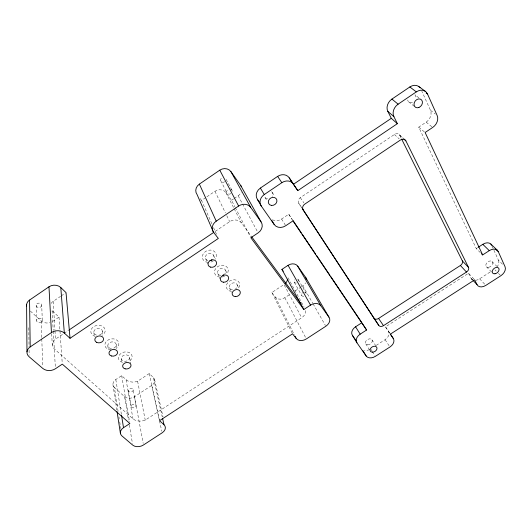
<?xml version="1.0" encoding="UTF-8"?>
<svg xmlns="http://www.w3.org/2000/svg" width="532" height="532" viewBox="0 0 532 532"><rect width="100%" height="100%" fill="white"/><g stroke="black" fill="none" stroke-linecap="round" stroke-linejoin="round"><path stroke-width="0.4" stroke-dasharray="2.66 2" d="M51.145 303.406A8.239 6.55 -4.2 0 1 53.193 301.358L60.628 296.304M61.3 295.845L65.356 293.085M211.882 223.839L201.548 200.438L206.236 197.246M206.901 196.787L214.941 191.321A8.086 7.149 -25.6 0 1 225.92 192.597L231.513 200.265L234.885 206.808M52.708 321.401L59.012 317.125L52.076 310.648A8.239 6.55 -4.2 0 1 51.172 309.611M231.513 200.265L233.501 198.921M234.166 198.469L238.15 195.769A8.086 7.149 -28.7 0 0 241.149 192.298M305.674 310.675A8.153 6.271 -27.9 0 1 301.704 317.744L145.243 420.14A10.893 7.86 -14.1 0 1 132.98 418.804L54.264 348.832A8.858 6.803 -6.2 0 1 55.488 339.157L63.375 333.83M64.033 333.391L68.628 330.286M215.221 231.393L229.664 221.645A8.705 7.448 -25.8 0 1 241.388 222.828L251.19 236.128M301.425 207.327L298.711 203.164A4.342 3.658 -36.1 0 1 300.314 197.665L394.398 134.51A4.529 3.644 -48.1 0 1 399.785 135.374L402.844 138.127M272.444 219.756A8.658 7.342 -32.4 0 0 281.601 219.018L288.756 214.223L292.454 219.716M480.336 252.607L476.28 248.55L418.717 127.135L426.145 122.154A9.244 7.315 -50.8 0 0 430.474 110.29L421.836 91.245M118.084 411.249L114.387 387.436A7.362 5.48 -12.1 0 1 115.823 379.529L121.688 375.639L126.057 379.708A10.201 7.674 -13 0 0 137.602 381.231L149.246 373.537L153.402 377.58L162.207 416.749M292.221 333.125L271.872 292.52L283.962 284.527L301.704 317.744M114.387 387.436L124.521 396.639A7.249 5.347 -13 0 0 134.503 396.732L151.746 385.374A7.229 5.4 -14.2 0 0 153.402 377.58M271.872 292.52L275.377 297.109A7.229 5.712 -27.5 0 0 284.813 297.707L290.352 294.063M295.194 290.871L300.733 287.22M301.425 286.768L302.808 285.857A7.249 5.739 -29.6 0 0 305.594 282.871M476.28 248.55L477.583 247.706M389.737 333.285L385.507 326.848L468.512 273.248L474.098 279.24M376.204 345.388L385.075 339.675A7.362 5.273 -32.3 0 0 388.387 331.303M475.714 280.251A7.608 5.307 -39.4 0 0 479.618 278.795L491.694 271.021M418.87 97.835L414.947 94.842A4.721 3.791 -52.5 0 1 415.898 97.775M430.474 110.29L435.316 114.034M408.583 101.785L414.348 106.367M426.145 122.154L432.09 126.968M418.717 127.135L424.543 132.016M399.226 134.589L404.114 138.992M30.391 311.1L41.15 320.882A8.246 6.47 -3.8 0 0 49.902 322.671M394.398 134.51L399.226 138.919M492.007 245.99L498.504 260.301L502.86 264.564M492.02 261.525L498.484 267.948M494.966 269.877L496.137 271.054M498.477 273.408L500.233 275.17M486.448 266.778L491.661 272.078M479.618 278.795L485.27 284.786M468.512 273.248L470.926 278.083L472.602 279.885M471.512 278.941L472.629 280.145M200.065 198.496L201.548 200.438M300.314 197.665L303.878 202.832M385.507 326.848L389.996 333.431M298.711 203.164L301.797 207.726M385.075 339.675L389.058 345.667M371.935 339.815L375.805 345.847M288.756 214.223L292.135 219.55M371.17 349.577L372.014 350.927M372.44 351.605L374.987 355.655M272.278 192.424L274.725 196.315M365.757 343.805L369.979 350.548M281.601 219.018L285.305 225.069M264.956 197.365L267.33 201.296M302.808 285.857L312.69 303.16M313.102 303.878L325.451 325.511M298.352 279.652L305.834 292.8M294.316 282.312L301.691 295.526M288.018 277.81L304.131 307.11M238.15 195.769L257.328 231.42M231.779 189.984L225.541 178.207A2.733 2.447 -27.9 0 1 225.834 178.779M284.813 297.707L305.567 337.474M235.264 207.533L250.486 237.053M220.74 180.714L226.832 192.564M225.92 192.597L233.841 208.085M234.22 208.817L241.388 222.828M275.377 297.109L294.369 334.828M399.785 135.374L401.268 138.347M214.941 191.321L225.355 212.767M226.792 215.726L229.664 221.645M213.551 227.616L216.464 234.213M237.199 284.833L238.841 288.57M225.648 270.396L227.231 274.093M229.478 287.859L231.373 292.374M213.631 255.34L215.147 258.984M217.774 273.468L219.902 278.682M205.665 258.618L207.699 263.766M154.539 379.402L163.038 417.002M149.246 373.537L159.4 419.881M151.746 385.374L159.321 419.961M159.494 420.765L161.781 431.219M137.602 381.231L145.243 420.14M129.555 357.384A4.183 3.199 -12 0 1 123.783 361.201A4.183 3.199 -12 0 1 122.978 355.722A4.183 3.199 -12 0 1 129.555 357.384L130.712 363.469M134.503 396.732L143.188 443.362M133.16 389.816A2.421 1.789 -13 0 1 129.815 392.018A2.421 1.789 -13 0 1 129.362 388.945A2.421 1.789 -13 0 1 133.16 389.816L136.086 405.557A2.487 1.809 -13.5 0 1 132.654 407.805A2.487 1.809 -13.5 0 1 132.195 404.699A2.487 1.809 -13.5 0 1 136.086 405.557M128.405 390.707L131.211 406.495M126.057 379.708L132.98 418.804M121.323 358.841L122.127 363.423M121.688 375.639L129.595 421.909M116.235 344.497L117.013 349.039M124.521 396.639L128.491 420.074M129.316 424.922L132.468 443.508M115.823 379.529L121.429 414.621M118.975 417.002L119.228 418.644M119.74 421.929L120.757 428.499M107.836 345.946L108.541 350.508M112.924 384.556L116.821 409.979M102.437 331.137L103.108 335.652M93.845 332.573L94.45 337.108M59.012 317.125L62.251 363.343M53.193 301.358L54.936 330.119M54.989 330.937L55.488 339.157M52.076 310.648L53.227 330.379M53.273 331.197L55.335 367.113M51.657 333.677L52.282 345.261M41.729 305.454A2.793 2.208 -2.5 0 1 37.346 307.137A2.793 2.208 -2.5 0 1 37.772 303.32A2.793 2.208 -2.5 0 1 41.729 305.454L42.307 320.69A2.879 2.248 -3.3 0 1 37.785 322.425A2.879 2.248 -3.3 0 1 38.231 318.542A2.879 2.248 -3.3 0 1 42.307 320.69M41.15 320.882L41.762 338.106M41.789 338.931L42.779 366.821M36.163 305.162L36.575 320.43M28.814 327.739L29.041 346.831M29.08 350.149L29.14 355.137M220.82 275.51A4.223 3.491 -22.2 0 1 217.887 271.001A4.223 3.491 -22.2 0 1 223.925 268.647A4.223 3.491 -22.2 0 1 224.75 273.98M207.832 260.487A4.309 3.618 -21.1 0 1 205.831 255.772A4.309 3.618 -21.1 0 1 211.463 253.451A4.309 3.618 -21.1 0 1 213.452 258.173M96.505 335.12A4.356 3.411 -8.9 0 1 94.922 329.74A4.356 3.411 -8.9 0 1 101.971 330.013A4.356 3.411 -8.9 0 1 98.726 335.207M219.929 277.152A7.036 5.812 -22.2 0 1 214.961 269.81A7.036 5.812 -22.2 0 1 224.737 265.588A7.036 5.812 -22.2 0 1 226.832 274.166M224.571 276.075A7.036 5.812 -22.2 0 1 221.711 277.072M122.566 362.425A6.956 5.327 -12 0 1 119.733 354.531A6.956 5.327 -12 0 1 130.546 353.341A6.956 5.327 -12 0 1 128.358 361.793M110.955 349.916A7.096 5.5 -10.5 0 1 105.389 342.701A7.096 5.5 -10.5 0 1 116.209 339.675A7.096 5.5 -10.5 0 1 116.142 348.467M111.467 348.546A4.263 3.298 -10.6 0 1 108.475 343.679A4.263 3.298 -10.6 0 1 115.617 343.173A4.263 3.298 -10.6 0 1 112.571 348.467M208.078 262.402A7.169 6.025 -21.1 0 1 202.685 254.928A7.169 6.025 -21.1 0 1 212.554 250.432A7.169 6.025 -21.1 0 1 215.048 259.224M213.312 260.886A7.169 6.025 -21.1 0 1 209.901 262.289M232.437 289.82A4.15 3.365 -23 0 1 229.764 285.179A4.15 3.365 -23 0 1 236.088 283.443A4.15 3.365 -23 0 1 235.477 288.989M231.52 291.383A6.903 5.606 -23 0 1 226.745 284.301A6.903 5.606 -23 0 1 236.334 280.145A6.903 5.606 -23 0 1 238.296 288.444M95.308 336.457A7.249 5.686 -8.9 0 1 91.896 328.33A7.249 5.686 -8.9 0 1 102.856 326.488A7.249 5.686 -8.9 0 1 102.423 335.26M297.521 279.047A2.421 1.922 -29.4 0 1 298.552 281.142M296.297 282.997A2.421 1.922 -29.4 0 1 294.189 282.1A2.421 1.922 -29.4 0 1 294.721 279.819M224.723 181.725A2.733 2.447 -27.9 0 1 221.033 181.272A2.733 2.447 -27.9 0 1 221.851 177.755M304.424 292.081A2.487 1.942 -29.3 0 1 305.787 294.848M303.712 296.204A2.487 1.942 -29.3 0 1 301.458 295.074A2.487 1.942 -29.3 0 1 302.615 292.587M230.742 189.179A2.813 2.487 -27.8 0 1 232.198 191.207M230.915 193.575A2.813 2.487 -27.8 0 1 226.958 192.857A2.813 2.487 -27.8 0 1 228.64 189.193M369.494 349.591A7.335 5.26 -31.1 0 1 364.327 350.282M473.314 280.058A7.608 5.307 -39.4 0 1 470.926 278.083M498.504 260.301A7.661 5.3 -40.4 0 1 497.254 266.599M412.48 102.377A4.721 3.791 -52.5 0 1 407.665 99.976M271.599 191.686A4.416 3.817 -33.1 0 1 272.298 196.388M267.556 198.862A4.416 3.817 -33.1 0 1 264.524 196.468M488.615 267.303A3.837 2.66 -40.3 0 0 492.426 262.096A3.837 2.66 -40.3 0 0 486.647 263.041A3.837 2.66 -40.3 0 0 488.615 267.303M367.705 344.756A3.677 2.64 -31.2 0 0 372.214 340.453A3.677 2.64 -31.2 0 0 366.614 340.201A3.677 2.64 -31.2 0 0 367.705 344.756"/><path stroke-width="0.8" d="M26.633 305.967A8.406 6.637 -2.1 0 1 29.546 300.068L48.977 286.801A8.366 6.73 -3.1 0 1 60.788 287.526L66.035 292.627L70.031 338.305L218.333 238.449L213.598 232.364L197.106 194.619A8.193 7.328 -23.2 0 1 199.38 184.105L219.776 170.174A8.213 7.375 -28.4 0 1 230.895 171.59L240.69 185.455L261.059 221.897A8.838 7.508 -28.4 0 1 258.113 232.87L250.845 237.744L303.839 309.491L310.535 305.109A7.973 6.098 -29.3 0 1 320.809 305.727L328.969 317.172A7.854 5.912 -29.3 0 1 325.863 326.229L306.332 338.944A7.827 5.885 -27.4 0 1 296.231 338.525L292.567 333.817L159.573 420.672L164.002 424.742A7.82 5.539 -15.4 0 1 162.134 432.829L143.487 444.971A7.84 5.486 -14.3 0 1 132.741 445.131L121.908 435.888A7.967 5.639 -13.5 0 1 123.51 427.681L121.555 415.439M495.851 249.242L498.238 251.536L505.041 266.698A7.767 5.32 -40.2 0 1 500.818 275.762L485.842 285.385A7.714 5.32 -39.2 0 1 477.064 284.693L474.657 279.839L390.448 334.089L393.334 338.558A7.461 5.287 -32.2 0 1 389.943 346.997L375.412 356.334A7.435 5.28 -31 0 1 366.196 356.021L356.952 342.808A7.574 5.473 -31.1 0 1 360.184 334.156L366.581 330.02L292.979 220.88L285.711 225.741A8.798 7.408 -32.2 0 1 274.246 224.571L261.245 205.984L257.408 199.387A8.851 7.667 -32.7 0 1 260.367 188.069L277.631 176.391A8.891 7.681 -36 0 1 289.262 177.881L297.814 190.629L397.377 123.67L393.88 116.608L387.808 111.348A9.383 7.634 -51.6 0 1 391.924 99.085L409.833 86.969A9.483 7.608 -53 0 1 420.054 87.733M123.51 427.681L129.875 423.512L62.304 364.134L55.428 368.743A8.997 6.763 -6.1 0 1 42.839 368.463L29.16 356.792A9.19 6.956 -4.6 0 1 30.204 346.911L51.444 332.553A9.144 7.056 -5.6 0 1 64.332 333.065L70.031 338.305M213.598 232.364A8.964 7.714 -23.9 0 1 216.225 221.159L238.629 206.024A8.991 7.767 -28.2 0 1 250.678 207.347L261.059 221.897M261.245 205.984A8.991 7.734 -32.5 0 1 264.278 194.539L281.84 182.682A9.037 7.754 -35.7 0 1 293.631 184.152M393.88 116.608A9.543 7.707 -51 0 1 398.116 104.179L416.337 91.876A9.643 7.681 -52.5 0 1 427.489 93.958L437.131 115.437A9.39 7.375 -50.3 0 1 432.682 127.454L425.128 132.501L482.657 254.928L489.28 250.645A7.92 5.52 -40.9 0 1 498.238 251.536M69.286 329.84L213.844 232.324M297.814 190.629L293.405 184.298L391.293 118.337L397.377 123.67M303.839 309.491L281.92 269.405L288.071 265.322A7.355 5.899 -29.6 0 1 297.667 266.1L305.521 277.219L328.969 317.172M356.952 342.808L352.423 335.386A7.468 5.453 -31.2 0 1 355.576 326.801L361.886 322.711L330.877 276.707M478.235 247.28L482.803 244.321A7.814 5.493 -41.1 0 1 491.668 245.232M302.336 208.71L373.936 318.189A3.764 2.753 -32.9 0 0 378.584 318.449L460.38 265.488A3.877 2.766 -39.5 0 0 462.361 260.899L401.64 139.085M373.936 318.189L378.791 325.418A3.817 2.766 -32.8 0 0 383.492 325.657L466.484 272.045A3.93 2.78 -39.3 0 0 468.512 267.416L405.896 140.887L404.061 139.231M418.997 86.669L425.633 91.551M426.159 92.974L427.489 93.958M409.833 86.969L416.337 91.876M391.924 99.085L398.116 104.179M490.843 244.048L497.413 250.346M482.803 244.321L489.28 250.645M481.5 253.771L482.657 254.928M462.361 260.899L468.512 267.416M460.38 265.488L466.484 272.045M473.154 280.49L477.064 284.693M251.676 236.793L301.159 303.952M281.92 269.405L283.23 271.2M257.408 199.387L259.25 202.02M352.423 335.386L356.101 340.653M390.189 333.943L393.334 338.558M378.584 318.449L383.492 325.657M302.236 208.378L378.791 325.418M292.919 220.401L301.252 232.763M302.176 234.133L315.602 254.05M316.527 255.42L329.946 275.337M277.631 176.391L281.84 182.682M289.262 177.881L293.405 184.298M362.312 323.376L366.581 330.02M355.576 326.801L360.184 334.156M362.871 350.595L366.196 356.021M260.367 188.069L264.278 194.539M271.872 220.521L274.246 224.571M297.667 266.1L320.809 305.727M288.071 265.322L310.535 305.109M230.895 171.59L250.678 207.347M219.776 170.174L238.629 206.024M295.114 336.304L296.231 338.525M387.808 111.348L391.293 118.337M199.38 184.105L216.225 221.159M162.566 418.352L164.002 424.742M117.073 411.622L120.345 432.948M60.788 287.526L64.332 333.065M48.977 286.801L51.444 332.553M29.546 300.068L30.204 346.911M26.6 304.656L26.979 351.792M212.029 259.762A4.309 3.618 -21.1 0 1 209.974 260.607M223.925 274.672A4.223 3.491 -22.2 0 1 222.955 275.177M240.69 185.455A8.086 7.149 -28.7 0 1 241.368 186.685M305.521 277.219A7.249 5.739 -29.6 0 1 306.332 279.32M287.579 279.227A7.628 6.111 -28 0 1 285.318 283.443M303.12 209.681A4.416 3.691 -35.8 0 1 304.77 204.122L400.436 140.022A4.602 3.677 -47.6 0 1 405.896 140.887M223.573 282.219A4.283 3.511 -22.3 0 0 228.494 277.052A4.283 3.511 -22.3 0 0 221.425 276.527A4.283 3.511 -22.3 0 0 223.573 282.219M210.446 267.111A4.369 3.644 -21.3 0 0 216.584 262.828A4.369 3.644 -21.3 0 0 209.907 260.74A4.369 3.644 -21.3 0 0 210.446 267.111M96.525 342.295A4.416 3.438 -9.3 0 0 103.56 339.556A4.416 3.438 -9.3 0 0 97.516 336.304A4.416 3.438 -9.3 0 0 96.525 342.295M235.29 296.603A4.203 3.385 -23.1 0 0 240.151 291.563A4.203 3.385 -23.1 0 0 233.255 291.097A4.203 3.385 -23.1 0 0 235.29 296.603M125.153 368.856A4.236 3.219 -12.3 0 0 131.005 364.992A4.236 3.219 -12.3 0 0 124.342 363.336A4.236 3.219 -12.3 0 0 125.153 368.856M111.587 356.008A4.322 3.318 -10.9 0 0 117.532 352.064A4.322 3.318 -10.9 0 0 110.689 350.322A4.322 3.318 -10.9 0 0 111.587 356.008M495.006 273.781A3.89 2.673 -40.1 0 0 498.89 268.52A3.89 2.673 -40.1 0 0 493.044 269.491A3.89 2.673 -40.1 0 0 495.006 273.781M372.36 352.171A3.724 2.653 -31.2 0 0 376.942 347.828A3.724 2.653 -31.2 0 0 371.283 347.596A3.724 2.653 -31.2 0 0 372.36 352.171M418.923 107.477A4.801 3.824 -52 0 0 421.484 99.836A4.801 3.824 -52 0 0 414.275 102.729A4.801 3.824 -52 0 0 418.923 107.477M271.513 205.418A4.489 3.85 -32.9 0 0 276.786 199.813A4.489 3.85 -32.9 0 0 269.571 198.961A4.489 3.85 -32.9 0 0 271.513 205.418"/></g></svg>
